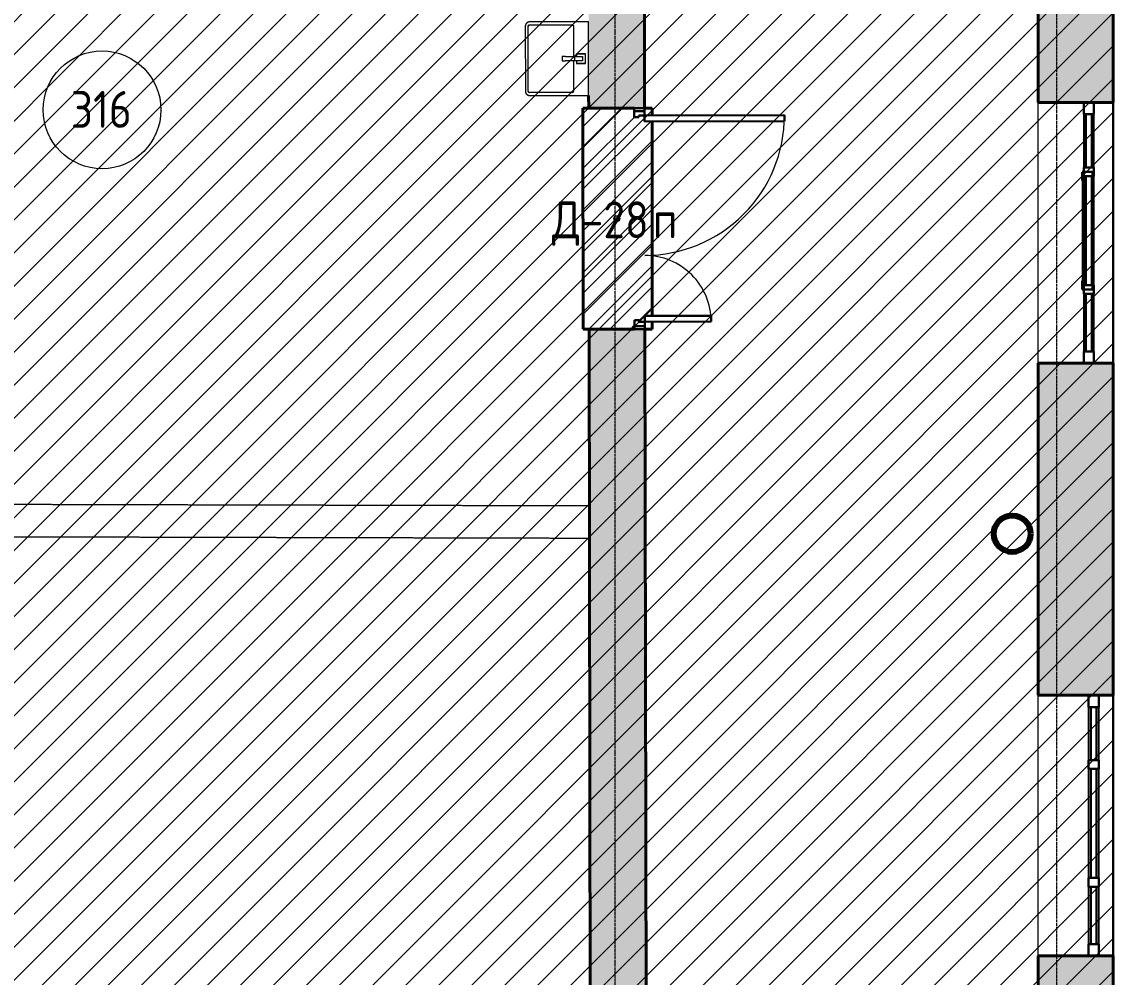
# Model space of a CAD drawing. Header units: millimetres. Extents: x -11886 to 379896, y -8130 to 47743.
# Drawn here: x 212506 to 219921, y 22029 to 28517 of the extents above; entities that cross this region are included whole.
import ezdxf

# ---------------------------------------------------------------- set-up
doc = ezdxf.new("R2010")
doc.units = ezdxf.units.MM
for name, pattern in [('ADSK_Линия сетки', [25, 20, -2.5, 0, -2.5]), ('ADSK_Сверху', [4.5, 3, -1.5]), ('ADSK_Снесено', [4.5, 3, -1.5])]:
    doc.linetypes.add(name, pattern=pattern)
for name, color, linetype, lineweight, true_color in [('_ Окна', 5, 'Continuous', 30, 0x0000ff), ('Витраж', 5, 'Continuous', 18, 0x0000ff), ('Двери', 5, 'Continuous', 18, 0x0000ff), ('Окна', 5, 'Continuous', 18, 0x0000ff), ('Панели витража', 5, 'Continuous', 18, 0x0000ff), ('планы со стояками отопление_dwg', 7, 'Continuous', 9, 0x767676), ('Сантехника', 5, 'Continuous', 18, 0x0000ff), ('Стены внутренние', 5, 'Continuous', 18, 0x0000ff), ('Стены наружные', 1, 'ADSK_Снесено', 18, 0xff0000)]:
    doc.layers.add(name, color=color, linetype=linetype, lineweight=lineweight, true_color=true_color)
for name, color, linetype, lineweight in [('Каркас', 7, 'Continuous', 18), ('Марки дверей', 7, 'Continuous', 20), ('Марки помещений', 7, 'Continuous', 20), ('Оси', 7, 'Continuous', 9), ('Стены', 7, 'Continuous', 18), ('Стены разрез', 7, 'Continuous', 40), ('стояки', 7, 'Continuous', 9)]:
    doc.layers.add(name, color=color, linetype=linetype, lineweight=lineweight)
doc.styles.add('GOST Common_2', font='GOST_Common.ttf', dxfattribs={"width": 0.9, "height": 250})

# ---------------------------------------------------------------- blocks, each defined once
blk = doc.blocks.new('Прямоугольный импост - 70х20_60мм-1426885-03 План 3-го этажа')
at = {"layer": 'Витраж', "color": 161, "linetype": 'ADSK_Сверху', "true_color": 0xaaaaff}
for p, q in [((-5976.2, 19885.2), (-6046.2, 19885.2)), ((-6046.2, 19805.2), (-6046.2, 19885.2)), ((-5976.2, 19805.2), (-5976.2, 19885.2)), ((-6046.2, 19385.2), (-6046.2, 19415.2)), ((-5976.2, 19385.2), (-5976.2, 19415.2))]:
    blk.add_line(p, q, dxfattribs=at)
blk = doc.blocks.new('Прямоугольный импост - 70х20_60мм-1438125-03 План 3-го этажа')
at = {"layer": 'Витраж', "color": 161, "linetype": 'ADSK_Сверху', "true_color": 0xaaaaff}
for p, q in [((-80, 35), (0, 35)), ((0, 35), (0, -35)), ((0, -35), (-80, -35))]:
    blk.add_line(p, q, dxfattribs=at)
blk = doc.blocks.new('Прямоугольный импост - 70х20_60мм-1438126-03 План 3-го этажа')
at = {"layer": 'Витраж', "color": 161, "linetype": 'ADSK_Сверху', "true_color": 0xaaaaff}
for p, q in [((0, 35), (-80, 35)), ((0, -35), (0, 35)), ((-80, -35), (0, -35))]:
    blk.add_line(p, q, dxfattribs=at)
blk = doc.blocks.new('Прямоугольный импост - 70х20_60мм-1225850-03 План 3-го этажа')
at = {"layer": 'Витраж', "color": 161, "linetype": 'ADSK_Сверху', "true_color": 0xaaaaff}
for p, q in [((-6171.6, 27281.2), (-6171.6, 27311.2)), ((-6101.6, 27281.2), (-6101.6, 27311.2)), ((-6171.6, 26511.2), (-6171.6, 26541.2)), ((-6101.6, 26511.2), (-6101.6, 26541.2))]:
    blk.add_line(p, q, dxfattribs=at)
blk = doc.blocks.new('Прямоугольный импост - 70х20_60мм-1225113-03 План 3-го этажа')
at = {"layer": 'Витраж', "color": 161, "linetype": 'ADSK_Сверху', "true_color": 0xaaaaff}
for p, q in [((41024.1, 2341.7), (40994.1, 2341.7)), ((41464.1, 2341.7), (41384.1, 2341.7)), ((41464.1, 2271.7), (41464.1, 2341.7)), ((41024.1, 2271.7), (40994.1, 2271.7)), ((41464.1, 2271.7), (41384.1, 2271.7))]:
    blk.add_line(p, q, dxfattribs=at)
blk = doc.blocks.new('Прямоугольный импост - 70х60мм-1438123-03 План 3-го этажа')
at = {"layer": 'Витраж', "color": 161, "linetype": 'ADSK_Сверху', "true_color": 0xaaaaff}
for p, q in [((-30, 35), (30, 35)), ((30, -35), (-30, -35))]:
    blk.add_line(p, q, dxfattribs=at)
blk = doc.blocks.new('Прямоугольный импост - 70х60мм-1225009-03 План 3-го этажа')
at = {"layer": 'Витраж', "color": 161, "linetype": 'ADSK_Сверху', "true_color": 0xaaaaff}
for p, q in [((41024.1, 2341.7), (41024.1, 2271.7)), ((41384.1, 2341.7), (41024.1, 2341.7)), ((41384.1, 2271.7), (41384.1, 2341.7)), ((41384.1, 2271.7), (41024.1, 2271.7))]:
    blk.add_line(p, q, dxfattribs=at)
blk = doc.blocks.new('Прямоугольный импост - 70х60мм-1426887-03 План 3-го этажа')
at = {"layer": 'Витраж', "color": 161, "linetype": 'ADSK_Сверху', "true_color": 0xaaaaff}
for p, q in [((-5976.2, 19805.2), (-6046.2, 19805.2)), ((-6046.2, 19415.2), (-6046.2, 19805.2)), ((-5976.2, 19415.2), (-5976.2, 19805.2)), ((-6046.2, 19415.2), (-5976.2, 19415.2))]:
    blk.add_line(p, q, dxfattribs=at)
blk = doc.blocks.new('Прямоугольный импост - 70х60мм-1229542-03 План 3-го этажа')
at = {"layer": 'Витраж', "color": 161, "linetype": 'ADSK_Сверху', "true_color": 0xaaaaff}
for p, q in [((-6101.6, 27281.2), (-6171.6, 27281.2)), ((-6171.6, 26541.2), (-6171.6, 27281.2)), ((-6101.6, 26541.2), (-6101.6, 27281.2)), ((-6171.6, 26541.2), (-6101.6, 26541.2))]:
    blk.add_line(p, q, dxfattribs=at)
blk = doc.blocks.new('Прямоугольный импост - 70х20_60мм-1424482-03 План 3-го этажа')
at = {"layer": 'Витраж', "color": 161, "linetype": 'ADSK_Сверху', "true_color": 0xaaaaff}
for p, q in [((-80, 35), (0, 35)), ((0, 35), (0, -35)), ((0, -35), (-80, -35))]:
    blk.add_line(p, q, dxfattribs=at)
blk = doc.blocks.new('Прямоугольный импост - 70х20_60мм-1424483-03 План 3-го этажа')
at = {"layer": 'Витраж', "color": 161, "linetype": 'ADSK_Сверху', "true_color": 0xaaaaff}
for p, q in [((0, 35), (-80, 35)), ((0, -35), (0, 35)), ((-80, -35), (0, -35))]:
    blk.add_line(p, q, dxfattribs=at)
blk = doc.blocks.new('Витраж-тент со смещением вовне - 60мм 30 сдвиг-1466943-03 План 3-го этажа')
at = {"layer": '_ Окна', "color": 161, "linetype": 'ADSK_Сверху', "true_color": 0xaaaaff}
for p, q in [((-400, 25), (-400, -45)), ((-400, 25), (-370, 25)), ((-400, -45), (-400, 25)), ((400, 25), (370, 25)), ((400, -45), (400, 25)), ((400, -45), (400, 25)), ((-340, -45), (-400, -45)), ((-340, -35), (-340, -45)), ((340, -35), (340, -45)), ((340, -45), (400, -45))]:
    blk.add_line(p, q, dxfattribs=at)
at = {"layer": 'Окна', "color": 161, "linetype": 'ADSK_Сверху', "true_color": 0xaaaaff}
blk.add_line((-340, -45), (340, -45), dxfattribs=at)
blk = doc.blocks.new('Прямоугольный импост - 70х60мм-1424480-03 План 3-го этажа')
at = {"layer": 'Витраж', "color": 161, "linetype": 'ADSK_Сверху', "true_color": 0xaaaaff}
for p, q in [((-30, 35), (30, 35)), ((30, -35), (-30, -35))]:
    blk.add_line(p, q, dxfattribs=at)
blk = doc.blocks.new('Системная панель - _AR_Стекло_40мм_привязка по центру-V93-03 План 3-го этажа')
at = {"layer": 'Панели витража', "lineweight": 30}
for p, q in [((180, 20), (-180, 20)), ((-180, 20), (-180, -20)), ((180, -20), (180, 20)), ((-180, -20), (180, -20))]:
    blk.add_line(p, q, dxfattribs=at)
blk = doc.blocks.new('Прямоугольный импост - 70х40_60мм-V10-03 План 3-го этажа')
at = {"layer": 'Витраж'}
for p, q in [((41024.1, 2341.7), (41384.1, 2341.7)), ((41024.1, 2271.7), (41384.1, 2271.7))]:
    blk.add_line(p, q, dxfattribs=at)
blk = doc.blocks.new('Прямоугольный импост - 70х20_60мм-V94-03 План 3-го этажа')
at = {"layer": 'Витраж', "lineweight": 30}
for p, q in [((-80, 35), (0, 35)), ((-80, -35), (-80, 35)), ((0, 35), (0, -35)), ((0, -35), (-80, -35))]:
    blk.add_line(p, q, dxfattribs=at)
blk = doc.blocks.new('Прямоугольный импост - 70х20_60мм-V95-03 План 3-го этажа')
at = {"layer": 'Витраж', "lineweight": 30}
for p, q in [((0, 35), (-80, 35)), ((-80, 35), (-80, -35)), ((0, -35), (0, 35)), ((-80, -35), (0, -35))]:
    blk.add_line(p, q, dxfattribs=at)
blk = doc.blocks.new('Системная панель - _AR_Стекло_40мм_привязка по центру-1438463-03 План 3-го этажа')
at = {"layer": 'Панели витража', "lineweight": 30}
for p, q in [((195, 20), (-195, 20)), ((-195, 20), (-195, -20)), ((195, -20), (195, 20)), ((-195, -20), (195, -20))]:
    blk.add_line(p, q, dxfattribs=at)
blk = doc.blocks.new('Прямоугольный импост - 70х40_60мм-1426886-03 План 3-го этажа')
at = {"layer": 'Витраж'}
for p, q in [((-6046.2, 19805.2), (-6046.2, 19415.2)), ((-5976.2, 19805.2), (-5976.2, 19415.2))]:
    blk.add_line(p, q, dxfattribs=at)
blk = doc.blocks.new('Системная панель - _AR_Стекло_40мм_привязка по центру-1239064-03 План 3-го этажа')
at = {"layer": 'Панели витража', "lineweight": 30}
for p, q in [((370, 20), (-370, 20)), ((-370, 20), (-370, -20)), ((370, -20), (370, 20)), ((-370, -20), (370, -20))]:
    blk.add_line(p, q, dxfattribs=at)
blk = doc.blocks.new('Прямоугольный импост - 70х40_60мм-1229684-03 План 3-го этажа')
at = {"layer": 'Витраж'}
for p, q in [((-6171.6, 27281.2), (-6171.6, 26541.2)), ((-6101.6, 27281.2), (-6101.6, 26541.2))]:
    blk.add_line(p, q, dxfattribs=at)
blk = doc.blocks.new('Прямоугольный импост - 70х60мм-V96-03 План 3-го этажа')
at = {"layer": 'Витраж', "lineweight": 30}
for p, q in [((-30, 35), (30, 35)), ((-30, -35), (-30, 35)), ((30, 35), (30, -35)), ((30, -35), (-30, -35))]:
    blk.add_line(p, q, dxfattribs=at)
blk = doc.blocks.new('Системная панель - _AR_Стекло_40мм_привязка по центру-V97-03 План 3-го этажа')
at = {"layer": 'Панели витража', "lineweight": 30}
for p, q in [((180, 20), (-180, 20)), ((-180, 20), (-180, -20)), ((180, -20), (180, 20)), ((-180, -20), (180, -20))]:
    blk.add_line(p, q, dxfattribs=at)
blk = doc.blocks.new('Прямоугольный импост - 70х20_60мм-V98-03 План 3-го этажа')
at = {"layer": 'Витраж', "lineweight": 30}
for p, q in [((-80, 35), (0, 35)), ((-80, -35), (-80, 35)), ((0, 35), (0, -35)), ((0, -35), (-80, -35))]:
    blk.add_line(p, q, dxfattribs=at)
blk = doc.blocks.new('Прямоугольный импост - 70х20_60мм-V99-03 План 3-го этажа')
at = {"layer": 'Витраж', "lineweight": 30}
for p, q in [((0, 35), (-80, 35)), ((-80, 35), (-80, -35)), ((0, -35), (0, 35)), ((-80, -35), (0, -35))]:
    blk.add_line(p, q, dxfattribs=at)
blk = doc.blocks.new('Системная панель - _AR_Стекло_40мм_привязка по центру-V100-03 План 3-го этажа')
at = {"layer": 'Панели витража', "lineweight": 30}
for p, q in [((195, 20), (-195, 20)), ((-195, 20), (-195, -20)), ((195, -20), (195, 20)), ((-195, -20), (195, -20))]:
    blk.add_line(p, q, dxfattribs=at)
blk = doc.blocks.new('Системная панель - _AR_Стекло_40мм_привязка по центру-V101-03 План 3-го этажа')
at = {"layer": 'Панели витража', "lineweight": 30}
for p, q in [((370, 20), (-370, 20)), ((-370, 20), (-370, -20)), ((370, -20), (370, 20)), ((-370, -20), (370, -20))]:
    blk.add_line(p, q, dxfattribs=at)
blk = doc.blocks.new('Прямоугольный импост - 70х60мм-V102-03 План 3-го этажа')
at = {"layer": 'Витраж', "lineweight": 30}
for p, q in [((-30, 35), (30, 35)), ((-30, -35), (-30, 35)), ((30, 35), (30, -35)), ((30, -35), (-30, -35))]:
    blk.add_line(p, q, dxfattribs=at)
blk = doc.blocks.new('Новые проёмы 3 этаж - Новые проёмы 3 этаж-1676495-03 План 3-го этажа')
at = {"layer": 'Стены'}
h = blk.add_hatch(dxfattribs=at)
h.set_pattern_fill('FP_4', color=256, style=0, pattern_type=2)
h.set_pattern_definition([(45, (0, 0), (-70.71068, 70.71068), [])])
h.paths.add_polyline_path([(760.1, 27730.4), (811.4, 27730.5), (811.4, 27780.5), (760.1, 27780.4), (760.1, 27760.3)])
h.paths.add_polyline_path([(342.3, 26279.7), (692.4, 26280.4), (692.4, 26340.3), (722.3, 26340.3), (722.4, 26330.3), (762.4, 26330.4), (762.4, 26370.4), (811.2, 26371.1), (811.4, 27690.5), (760.2, 27690.4), (760.1, 27730.4), (720.1, 27730.3), (720.1, 27720.3), (690.2, 27720.3), (690.1, 27780.3), (340.7, 27779.7), (341.1, 27373.6)])
h.paths.add_polyline_path([(762.4, 26280.4), (811.2, 26280.5), (811.2, 26330.5), (762.4, 26330.3), (762.4, 26300.4)])
at = {"layer": 'Стены разрез'}
for p, q in [((690.1, 27780.3), (340.7, 27779.7)), ((340.7, 27779.7), (342.3, 26279.7)), ((811.4, 27780.5), (760.1, 27780.4)), ((811.4, 27730.5), (811.4, 27780.5)), ((811.2, 26370.5), (811.4, 27690.5)), ((811.2, 26280.5), (811.2, 26330.5)), ((342.3, 26279.7), (692.4, 26280.3)), ((762.4, 26280.4), (811.2, 26280.5))]:
    blk.add_line(p, q, dxfattribs=at)
blk = doc.blocks.new('AC_Дверь_Двупольная - Д-28п 1500х2200h-V209-03 План 3-го этажа')
at = {"layer": 'Двери', "lineweight": 30}
for p, q in [((-700, 1140), (-660, 1140)), ((-700, 190), (-700, 1140)), ((-660, 1140), (-660, 190)), ((700, 640), (660, 640)), ((660, 640), (660, 190)), ((700, 190), (700, 640)), ((-750, 190), (-730, 190)), ((-750, 120), (-750, 190)), ((-730, 190), (-700, 190)), ((-730, 120), (-730, 190)), ((-730, 190), (-730, 120)), ((-660, 190), (-700, 190)), ((-700, 190), (-700, 150)), ((-700, 150), (-690, 150)), ((-690, 150), (-690, 120)), ((660, 190), (700, 190)), ((700, 150), (690, 150)), ((690, 150), (690, 120)), ((730, 190), (700, 190)), ((700, 190), (700, 150)), ((730, 120), (730, 190)), ((750, 190), (730, 190)), ((730, 190), (730, 120)), ((750, 120), (750, 190)), ((-730, 120), (-750, 120)), ((-690, 120), (-730, 120)), ((690, 120), (730, 120)), ((730, 120), (750, 120))]:
    blk.add_line(p, q, dxfattribs=at)
at = {"layer": 'Двери'}
for centre, radius, start, end in [((-700, 190), 950, 360, 90), ((700, 190), 450, 90, 180)]:
    blk.add_arc(centre, radius, start, end, dxfattribs=at)
blk = doc.blocks.new('Parametric_Porcelain_bathroom_sink_20774 - 500х430мм-2098792-03 План 3-го этажа')
at = {"layer": 'Сантехника'}
for p, q in [((-125, 540), (-125, 140)), ((-105, 253.2), (-105, 540)), ((345, 570), (-95, 570)), ((-95, 550), (345, 550)), ((355, 540), (355, 253.2)), ((375, 140), (375, 540)), ((140, 319.1), (110, 319.1)), ((110, 319.1), (110, 296.1)), ((140, 319.1), (110, 319.1)), ((140, 296.1), (140, 319.1)), ((110, 243.2), (-95, 243.2)), ((110, 223.1), (95.1, 223.1)), ((110, 236.5), (110, 296.1)), ((110, 201.5), (110, 236.5)), ((140, 236.5), (110, 236.5)), ((140, 296.1), (140, 236.5)), ((140, 236.5), (140, 201.5)), ((345, 243.2), (140.2, 243.2)), ((154.6, 223.1), (140.2, 223.1)), ((93.2, 221.2), (93.2, 161.6)), ((94.7, 160.1), (155, 160.1)), ((110, 181.5), (110, 201.5)), ((140, 181.5), (110, 181.5)), ((140, 201.5), (140, 181.5)), ((156.5, 161.6), (156.5, 221.2)), ((-125, 140), (-122.5, 140)), ((-119.8, 140), (-115, 140)), ((-115, 140), (365, 140)), ((365, 140), (370, 140))]:
    blk.add_line(p, q, dxfattribs=at)
at = {"layer": 'Сантехника', "flags": 128}
for points in [[(-95, 570), (-96.2, 570), (-97.4, 569.9), (-98.6, 569.8), (-99.8, 569.6), (-101, 569.4), (-102.1, 569.1), (-103.3, 568.8), (-104.4, 568.5), (-105.6, 568.1), (-106.7, 567.6), (-107.8, 567.1), (-108.9, 566.6), (-109.9, 566), (-110.9, 565.4), (-111.9, 564.8), (-112.9, 564.1), (-113.9, 563.3), (-114.8, 562.6), (-115.7, 561.7), (-116.5, 560.9), (-117.3, 560), (-118.1, 559.1), (-118.9, 558.2), (-119.6, 557.2), (-120.2, 556.2), (-120.9, 555.2), (-121.5, 554.1), (-122, 553.1), (-122.5, 552), (-123, 550.9), (-123.4, 549.7), (-123.7, 548.6), (-124.1, 547.4), (-124.3, 546.3), (-124.6, 545.1), (-124.7, 543.9), (-124.9, 542.7), (-125, 541.5), (-125, 540.3), (-125, 540)], [(-105, 540), (-105, 540.4), (-105, 540.8), (-104.9, 541.2), (-104.9, 541.6), (-104.8, 542), (-104.7, 542.4), (-104.6, 542.8), (-104.5, 543.1), (-104.4, 543.5), (-104.2, 543.9), (-104, 544.3), (-103.9, 544.6), (-103.7, 545), (-103.5, 545.3), (-103.3, 545.6), (-103, 546), (-102.8, 546.3), (-102.5, 546.6), (-102.2, 546.9), (-102, 547.2), (-101.7, 547.4), (-101.4, 547.7), (-101.1, 548), (-100.7, 548.2), (-100.4, 548.4), (-100.1, 548.6), (-99.7, 548.8), (-99.4, 549), (-99, 549.2), (-98.6, 549.3), (-98.2, 549.5), (-97.9, 549.6), (-97.5, 549.7), (-97.1, 549.8), (-96.7, 549.9), (-96.3, 549.9), (-95.9, 550), (-95.5, 550), (-95.1, 550), (-95, 550)], [(-105, 540.5), (-105, 540.1), (-105, 540)], [(-101.3, 547.8), (-101.6, 547.5), (-101.9, 547.2), (-102.2, 547)], [(-95, 550), (-95.4, 550), (-95.8, 550), (-96.2, 549.9)], [(375, 540), (375, 541.2), (374.9, 542.4), (374.8, 543.6), (374.6, 544.8), (374.4, 546), (374.1, 547.1), (373.8, 548.3), (373.5, 549.4), (373.1, 550.6), (372.6, 551.7), (372.1, 552.8), (371.6, 553.9), (371, 554.9), (370.4, 555.9), (369.8, 556.9), (369.1, 557.9), (368.3, 558.9), (367.6, 559.8), (366.7, 560.7), (365.9, 561.5), (365, 562.3), (364.1, 563.1), (363.2, 563.9), (362.2, 564.6), (361.2, 565.2), (360.2, 565.9), (359.1, 566.5), (358.1, 567), (357, 567.5), (355.9, 568), (354.7, 568.4), (353.6, 568.7), (352.4, 569.1), (351.3, 569.3), (350.1, 569.6), (348.9, 569.7), (347.7, 569.9), (346.5, 570), (345.3, 570), (345, 570)], [(345, 550), (345.4, 550), (345.8, 550), (346.2, 549.9), (346.6, 549.9), (347, 549.8), (347.4, 549.7), (347.8, 549.6), (348.1, 549.5), (348.5, 549.4), (348.9, 549.2), (349.3, 549), (349.6, 548.9), (350, 548.7), (350.3, 548.5), (350.6, 548.3), (351, 548), (351.3, 547.8), (351.6, 547.5), (351.9, 547.2), (352.2, 547), (352.4, 546.7), (352.7, 546.4), (353, 546.1), (353.2, 545.7), (353.4, 545.4), (353.6, 545.1), (353.8, 544.7), (354, 544.4), (354.2, 544), (354.3, 543.6), (354.5, 543.2), (354.6, 542.9), (354.7, 542.5), (354.8, 542.1), (354.9, 541.7), (354.9, 541.3), (355, 540.9), (355, 540.5), (355, 540.1), (355, 540)], [(346.3, 549.9), (345.9, 550), (345.5, 550), (345.1, 550)], [(353, 546), (352.8, 546.3), (352.5, 546.6), (352.2, 546.9), (352, 547.2), (351.7, 547.4)], [(355, 540), (355, 540.4), (355, 540.8), (354.9, 541.2), (354.9, 541.6)], [(-105, 253.2), (-105, 252.8), (-105, 252.4)], [(-95, 243.2), (-95.4, 243.2), (-95.8, 243.2), (-96.2, 243.2), (-96.6, 243.3), (-97, 243.4), (-97.4, 243.5), (-97.8, 243.6), (-98.1, 243.7), (-98.5, 243.8), (-98.9, 244), (-99.3, 244.1), (-99.6, 244.3), (-100, 244.5), (-100.3, 244.7), (-100.6, 244.9), (-101, 245.2), (-101.3, 245.4), (-101.6, 245.7), (-101.9, 245.9), (-102.2, 246.2), (-102.4, 246.5), (-102.7, 246.8), (-103, 247.1), (-103.2, 247.4), (-103.4, 247.8), (-103.6, 248.1), (-103.8, 248.5), (-104, 248.8), (-104.2, 249.2), (-104.3, 249.5), (-104.5, 249.9), (-104.6, 250.3), (-104.7, 250.7), (-104.8, 251.1), (-104.9, 251.5), (-104.9, 251.9), (-105, 252.3), (-105, 252.7), (-105, 253.1), (-105, 253.2)], [(-102.5, 246.6), (-102.2, 246.3), (-102, 246)], [(-95.9, 243.2), (-95.5, 243.2), (-95.1, 243.2), (-95, 243.2)], [(355, 253.2), (355, 252.8), (355, 252.4), (354.9, 252), (354.9, 251.6), (354.8, 251.2), (354.7, 250.8), (354.6, 250.4), (354.5, 250), (354.4, 249.6), (354.2, 249.3), (354, 248.9), (353.9, 248.6), (353.7, 248.2), (353.5, 247.9), (353.3, 247.5), (353, 247.2), (352.8, 246.9), (352.5, 246.6), (352.2, 246.3), (352, 246), (351.7, 245.7), (351.4, 245.5), (351.1, 245.2), (350.7, 245), (350.4, 244.8), (350.1, 244.5), (349.7, 244.4), (349.4, 244.2), (349, 244), (348.6, 243.9), (348.2, 243.7), (347.9, 243.6), (347.5, 243.5), (347.1, 243.4), (346.7, 243.3), (346.3, 243.3), (345.9, 243.2), (345.5, 243.2), (345.1, 243.2), (345, 243.2)], [(345, 243.2), (345.4, 243.2), (345.8, 243.2), (346.2, 243.2), (346.6, 243.3)], [(351, 245.2), (351.3, 245.4), (351.6, 245.7), (351.9, 245.9), (352.2, 246.2), (352.4, 246.5)], [(354.9, 251.9), (355, 252.3), (355, 252.7), (355, 253.1), (355, 253.2)]]:
    blk.add_lwpolyline(points, dxfattribs=at)
at = {"layer": 'Сантехника'}
for centre, radius, start, end in [((95.1, 221.2), 1.87, 90, 180), ((95.1, 221.2), 1.87, 120, 150), ((95.1, 221.2), 1.87, 120, 150), ((95.1, 221.2), 1.87, 120, 150), ((154.6, 221.2), 1.87, 0, 90), ((94.7, 161.6), 1.49, 180, 270), ((155, 161.6), 1.49, 270, 360)]:
    blk.add_arc(centre, radius, start, end, dxfattribs=at)
blk = doc.blocks.new('Parametric_Porcelain_bathroom_sink_20774 - 500х430мм-V213-03 План 3-го этажа')
at = {"layer": 'Сантехника'}
for p, q in [((-125, 540), (-125, 140)), ((-105, 253.2), (-105, 540)), ((345, 570), (-95, 570)), ((-95, 550), (345, 550)), ((355, 540), (355, 253.2)), ((375, 140), (375, 540)), ((140, 319.1), (110, 319.1)), ((110, 319.1), (110, 296.1)), ((140, 319.1), (110, 319.1)), ((140, 296.1), (140, 319.1)), ((109.8, 243.2), (-95, 243.2)), ((109.8, 223.1), (95.1, 223.1)), ((110, 236.5), (110, 296.1)), ((110, 201.5), (110, 236.5)), ((140, 236.5), (110, 236.5)), ((140, 296.1), (140, 236.5)), ((345, 243.2), (140, 243.2)), ((140, 236.5), (140, 201.5)), ((154.6, 223.1), (140, 223.1)), ((93.2, 221.2), (93.2, 161.6)), ((94.7, 160.1), (155, 160.1)), ((110, 181.5), (110, 201.5)), ((140, 181.5), (110, 181.5)), ((140, 201.5), (140, 181.5)), ((156.5, 161.6), (156.5, 221.2)), ((-120, 140), (-115, 140)), ((-115, 140), (365, 140)), ((365, 140), (369.8, 140)), ((370, 140), (375, 140))]:
    blk.add_line(p, q, dxfattribs=at)
at = {"layer": 'Сантехника', "flags": 128}
for points in [[(-95, 570), (-96.2, 570), (-97.4, 569.9), (-98.6, 569.8), (-99.8, 569.6), (-101, 569.4), (-102.1, 569.1), (-103.3, 568.8), (-104.4, 568.5), (-105.6, 568.1), (-106.7, 567.6), (-107.8, 567.1), (-108.9, 566.6), (-109.9, 566), (-110.9, 565.4), (-111.9, 564.8), (-112.9, 564.1), (-113.9, 563.3), (-114.8, 562.6), (-115.7, 561.7), (-116.5, 560.9), (-117.3, 560), (-118.1, 559.1), (-118.9, 558.2), (-119.6, 557.2), (-120.2, 556.2), (-120.9, 555.2), (-121.5, 554.1), (-122, 553.1), (-122.5, 552), (-123, 550.9), (-123.4, 549.7), (-123.7, 548.6), (-124.1, 547.4), (-124.3, 546.3), (-124.6, 545.1), (-124.7, 543.9), (-124.9, 542.7), (-125, 541.5), (-125, 540.3), (-125, 540)], [(-105, 540), (-105, 540.4), (-105, 540.8), (-104.9, 541.2), (-104.9, 541.6), (-104.8, 542), (-104.7, 542.4), (-104.6, 542.8), (-104.5, 543.1), (-104.4, 543.5), (-104.2, 543.9), (-104, 544.3), (-103.9, 544.6), (-103.7, 545), (-103.5, 545.3), (-103.3, 545.6), (-103, 546), (-102.8, 546.3), (-102.5, 546.6), (-102.2, 546.9), (-102, 547.2), (-101.7, 547.4), (-101.4, 547.7), (-101.1, 548), (-100.7, 548.2), (-100.4, 548.4), (-100.1, 548.6), (-99.7, 548.8), (-99.4, 549), (-99, 549.2), (-98.6, 549.3), (-98.2, 549.5), (-97.9, 549.6), (-97.5, 549.7), (-97.1, 549.8), (-96.7, 549.9), (-96.3, 549.9), (-95.9, 550), (-95.5, 550), (-95.1, 550), (-95, 550)], [(-104.9, 541.3), (-105, 540.9), (-105, 540.5), (-105, 540.1), (-105, 540)], [(-101, 548), (-101.3, 547.8), (-101.6, 547.5), (-101.9, 547.2), (-102.2, 547), (-102.4, 546.7)], [(-95, 550), (-95.4, 550), (-95.8, 550), (-96.2, 549.9), (-96.6, 549.9)], [(375, 540), (375, 541.2), (374.9, 542.4), (374.8, 543.6), (374.6, 544.8), (374.4, 546), (374.1, 547.1), (373.8, 548.3), (373.5, 549.4), (373.1, 550.6), (372.6, 551.7), (372.1, 552.8), (371.6, 553.9), (371, 554.9), (370.4, 555.9), (369.8, 556.9), (369.1, 557.9), (368.3, 558.9), (367.6, 559.8), (366.7, 560.7), (365.9, 561.5), (365, 562.3), (364.1, 563.1), (363.2, 563.9), (362.2, 564.6), (361.2, 565.2), (360.2, 565.9), (359.1, 566.5), (358.1, 567), (357, 567.5), (355.9, 568), (354.7, 568.4), (353.6, 568.7), (352.4, 569.1), (351.3, 569.3), (350.1, 569.6), (348.9, 569.7), (347.7, 569.9), (346.5, 570), (345.3, 570), (345, 570)], [(345.9, 550), (345.5, 550), (345.1, 550), (345, 550)], [(345, 550), (345.4, 550), (345.8, 550), (346.2, 549.9), (346.6, 549.9), (347, 549.8), (347.4, 549.7), (347.8, 549.6), (348.1, 549.5), (348.5, 549.4), (348.9, 549.2), (349.3, 549), (349.6, 548.9), (350, 548.7), (350.3, 548.5), (350.6, 548.3), (351, 548), (351.3, 547.8), (351.6, 547.5), (351.9, 547.2), (352.2, 547), (352.4, 546.7), (352.7, 546.4), (353, 546.1), (353.2, 545.7), (353.4, 545.4), (353.6, 545.1), (353.8, 544.7), (354, 544.4), (354.2, 544), (354.3, 543.6), (354.5, 543.2), (354.6, 542.9), (354.7, 542.5), (354.8, 542.1), (354.9, 541.7), (354.9, 541.3), (355, 540.9), (355, 540.5), (355, 540.1), (355, 540)], [(352.5, 546.6), (352.2, 546.9), (352, 547.2)], [(355, 540), (355, 540.4), (355, 540.8)], [(-105, 253.2), (-105, 252.8), (-105, 252.4), (-104.9, 252), (-104.9, 251.6)], [(-95, 243.2), (-95.4, 243.2), (-95.8, 243.2), (-96.2, 243.2), (-96.6, 243.3), (-97, 243.4), (-97.4, 243.5), (-97.8, 243.6), (-98.1, 243.7), (-98.5, 243.8), (-98.9, 244), (-99.3, 244.1), (-99.6, 244.3), (-100, 244.5), (-100.3, 244.7), (-100.6, 244.9), (-101, 245.2), (-101.3, 245.4), (-101.6, 245.7), (-101.9, 245.9), (-102.2, 246.2), (-102.4, 246.5), (-102.7, 246.8), (-103, 247.1), (-103.2, 247.4), (-103.4, 247.8), (-103.6, 248.1), (-103.8, 248.5), (-104, 248.8), (-104.2, 249.2), (-104.3, 249.5), (-104.5, 249.9), (-104.6, 250.3), (-104.7, 250.7), (-104.8, 251.1), (-104.9, 251.5), (-104.9, 251.9), (-105, 252.3), (-105, 252.7), (-105, 253.1), (-105, 253.2)], [(-103, 247.2), (-102.8, 246.9), (-102.5, 246.6), (-102.2, 246.3), (-102, 246), (-101.7, 245.7)], [(-96.3, 243.3), (-95.9, 243.2), (-95.5, 243.2), (-95.1, 243.2)], [(355, 253.2), (355, 252.8), (355, 252.4), (354.9, 252), (354.9, 251.6), (354.8, 251.2), (354.7, 250.8), (354.6, 250.4), (354.5, 250), (354.4, 249.6), (354.2, 249.3), (354, 248.9), (353.9, 248.6), (353.7, 248.2), (353.5, 247.9), (353.3, 247.5), (353, 247.2), (352.8, 246.9), (352.5, 246.6), (352.2, 246.3), (352, 246), (351.7, 245.7), (351.4, 245.5), (351.1, 245.2), (350.7, 245), (350.4, 244.8), (350.1, 244.5), (349.7, 244.4), (349.4, 244.2), (349, 244), (348.6, 243.9), (348.2, 243.7), (347.9, 243.6), (347.5, 243.5), (347.1, 243.4), (346.7, 243.3), (346.3, 243.3), (345.9, 243.2), (345.5, 243.2), (345.1, 243.2), (345, 243.2)], [(345, 243.2), (345.4, 243.2), (345.8, 243.2), (346.2, 243.2)], [(351.3, 245.4), (351.6, 245.7), (351.9, 245.9), (352.2, 246.2)], [(355, 252.7), (355, 253.1), (355, 253.2)]]:
    blk.add_lwpolyline(points, dxfattribs=at)
at = {"layer": 'Сантехника'}
for centre, radius, start, end in [((95.1, 221.2), 1.87, 90, 180), ((154.6, 221.2), 1.87, 0, 90), ((154.6, 221.2), 1.87, 30, 60), ((154.6, 221.2), 1.87, 30, 60), ((154.6, 221.2), 1.87, 30, 60), ((94.7, 161.6), 1.49, 180, 270), ((155, 161.6), 1.49, 270, 360)]:
    blk.add_arc(centre, radius, start, end, dxfattribs=at)
blk = doc.blocks.new('планы со стояками отопление_dwg-1484427-03 План 3-го этажа')
at = {"layer": 'стояки', "color": 246, "lineweight": 80, "true_color": 0x7f001f}
blk.add_circle((174356.1, 348506.1), 124.3, dxfattribs=at)
blk = doc.blocks.new('ADSK_Марка_Помещение_ОдноЗначение - Номер-247393-03 План 3-го этажа')
at = {"layer": 'Марки помещений'}
blk.add_circle((0, 0), 4, dxfattribs=at)
blk = doc.blocks.new('ADSK_Марка_Дверь - Типоразмер_ADSK_Марка-58376-03 План 3-го этажа')
at = {"layer": 'Марки дверей', "lineweight": 9}
blk.add_circle((0, 0), 0.2, dxfattribs=at)

msp = doc.modelspace()

# ---------------------------------------------------------------- hatches: boundary and pattern name
at = {"lineweight": 13, "true_color": 0x636466, "transparency": 33554559}
h = msp.add_hatch(dxfattribs=at)
h.set_pattern_fill('ANSI31', color=251, scale=50)
h.set_pattern_definition([(45, (215977.25, 85026.59), (-112.2532, 112.2532), [])])
h.paths.add_polyline_path([(219920.75, 43878.87), (209698.5, 43878.87), (209836.21, 8679.25), (216748.38, 8679.25), (216748.38, 12721.22), (219362.47, 12721.22), (219358.89, 13231.22), (219307.35, 21068.63), (219920.75, 21068.63)])
at = {"layer": 'Стены внутренние', "true_color": 0xc0c0c0}
h = msp.add_hatch(color=9, dxfattribs=at)
h.paths.add_polyline_path([(216748.17, 21070.99), (216739.69, 26430.39), (216359.69, 26429.79), (216368.17, 21070.99)])
h.paths.add_polyline_path([(216357.32, 27929.79), (216737.32, 27930.39), (216727.19, 34334.38), (216347.19, 34333.78), (216357.18, 28016.33)])
h.paths.add_polyline_path([(216344.82, 35833.78), (216724.82, 35834.54), (216723, 36981.6), (216343, 36985.8), (216344.82, 35834.54)])
at = {"layer": 'Стены наружные', "linetype": 'Continuous', "true_color": 0xc0c0c0}
h = msp.add_hatch(color=9, dxfattribs=at)
h.paths.add_polyline_path([(219920.75, 21068.63), (219920.75, 22173.15), (219410.75, 22173.15), (219410.75, 21068.63), (219687.38, 21068.63)])
h.paths.add_polyline_path([(219606.78, 23943.15), (219920.75, 23943.15), (219920.75, 26198.62), (219410.75, 26198.62), (219410.75, 23943.15), (219597.82, 23943.15)])
h.paths.add_polyline_path([(219920.75, 27968.62), (219920.75, 30239.62), (219410.75, 30239.62), (219410.75, 27968.62), (219592.83, 27968.62)])
h.paths.add_polyline_path([(219920.75, 32009.62), (219920.75, 34241.58), (219410.75, 34241.58), (219410.75, 32009.62), (219592.83, 32009.62)])
h.paths.add_polyline_path([(219541.25, 36011.58), (219920.75, 36011.58), (219920.75, 43878.87), (219410.75, 43878.87), (219410.75, 36011.58)])

# ---------------------------------------------------------------- linework, layer by layer
at = {"color": 251, "lineweight": 30, "true_color": 0x636466}
msp.add_lwpolyline([(216267.75, 8679.25), (209836.21, 8679.25), (209698.5, 43878.87), (219920.75, 43878.87), (219920.75, 21068.63), (219307.35, 21068.63), (219358.89, 13231.22)], dxfattribs=at)
at = {"layer": 'Каркас', "color": 253, "linetype": 'ADSK_Сверху', "true_color": 0xaaaaaa}
for p, q in [((216361.59, 25228.7), (210042.04, 25244.1)), ((216361.59, 25228.7), (216361.94, 25008.3)), ((216361.94, 25008.3), (210041.5, 25023.7))]:
    msp.add_line(p, q, dxfattribs=at)
at = {"layer": 'Оси', "linetype": 'ADSK_Линия сетки'}
for p, q in [((216537.16, -5309.21), (216537.16, 44571.85)), ((219537.16, -5309.21), (219537.16, 44571.85))]:
    msp.add_line(p, q, dxfattribs=at)
at = {"layer": 'Стены внутренние', "color": 18, "lineweight": 40, "true_color": 0x000000}
for p, q in [((216737.32, 27930.39), (216727.19, 34334.38)), ((216357.18, 28016.96), (216357.32, 27929.79)), ((216357.32, 27929.79), (216667.32, 27930.28)), ((216669.69, 26430.28), (216359.69, 26429.79)), ((216359.69, 26429.79), (216368.17, 21070.99)), ((216748.17, 21070.99), (216739.69, 26430.39))]:
    msp.add_line(p, q, dxfattribs=at)
at = {"layer": 'Стены наружные', "color": 18, "linetype": 'Continuous', "lineweight": 40, "true_color": 0x000000}
for p, q in [((219410.75, 30239.62), (219410.75, 27968.62)), ((219920.75, 27968.62), (219920.75, 30239.62)), ((219410.75, 27968.62), (219920.75, 27968.62)), ((219920.75, 26198.62), (219410.75, 26198.62)), ((219410.75, 26198.62), (219410.75, 23943.15)), ((219920.75, 23943.15), (219920.75, 26198.62)), ((219410.75, 23943.15), (219920.75, 23943.15)), ((219920.75, 22173.15), (219410.75, 22173.15)), ((219410.75, 22173.15), (219410.75, 21070.99)), ((219920.75, 21068.63), (219920.75, 22173.15))]:
    msp.add_line(p, q, dxfattribs=at)
at = {"layer": 'Стены наружные', "color": 18, "linetype": 'Continuous', "true_color": 0x000000}
for p, q in [((219410.75, 26198.62), (219410.75, 27968.62)), ((219920.75, 27968.62), (219920.75, 26198.62)), ((219410.75, 22173.15), (219410.75, 23943.15)), ((219920.75, 23943.15), (219920.75, 22173.15))]:
    msp.add_line(p, q, dxfattribs=at)

# ---------------------------------------------------------------- block references
at = {"layer": '_ Окна', "color": 161, "linetype": 'ADSK_Сверху', "true_color": 0xaaaaff, "rotation": 269.9999999999995}
msp.add_blockref('Витраж-тент со смещением вовне - 60мм 30 сдвиг-1466943-03 План 3-го этажа', (219755.41, 27098.62), dxfattribs=at)
at = {"layer": 'Витраж', "color": 161, "linetype": 'ADSK_Сверху', "true_color": 0xaaaaff}
for name, p, rotation in [('Прямоугольный импост - 70х20_60мм-1424483-03 План 3-го этажа', (219755.41, 27968.62), 89.99999999999957), ('Прямоугольный импост - 70х20_60мм-1225113-03 План 3-го этажа', (222062.09, -13495.48), 89.99999999999955), ('Прямоугольный импост - 70х60мм-1225009-03 План 3-го этажа', (222062.09, -13495.48), 89.99999999999955), ('Прямоугольный импост - 70х20_60мм-1225850-03 План 3-го этажа', (213618.84, 54009.8), 180), ('Прямоугольный импост - 70х60мм-1229542-03 План 3-го этажа', (213618.84, 54009.8), 180), ('Прямоугольный импост - 70х20_60мм-1426885-03 План 3-го этажа', (213744.24, 46083.81), 180), ('Прямоугольный импост - 70х60мм-1426887-03 План 3-го этажа', (213744.24, 46083.81), 180), ('Прямоугольный импост - 70х20_60мм-1438126-03 План 3-го этажа', (219788.54, 23943.15), 90.00000000000031), ('Прямоугольный импост - 70х20_60мм-1225113-03 План 3-го этажа', (222095.21, -17520.95), 90.00000000000026), ('Прямоугольный импост - 70х60мм-1225009-03 План 3-го этажа', (222095.21, -17520.95), 90.00000000000026), ('Прямоугольный импост - 70х20_60мм-1225850-03 План 3-го этажа', (213651.96, 49984.34), 180), ('Прямоугольный импост - 70х60мм-1229542-03 План 3-го этажа', (213651.96, 49984.34), 180), ('Прямоугольный импост - 70х20_60мм-1426885-03 План 3-го этажа', (213777.36, 42058.34), 180), ('Прямоугольный импост - 70х60мм-1426887-03 План 3-го этажа', (213777.36, 42058.34), 180)]:
    msp.add_blockref(name, p, dxfattribs=dict(at, rotation=rotation))
at = {"layer": 'Витраж'}
for name, p, rotation in [('Прямоугольный импост - 70х20_60мм-V99-03 План 3-го этажа', (219755.41, 27968.62), 89.99999999999957), ('Прямоугольный импост - 70х40_60мм-V10-03 План 3-го этажа', (222062.09, -13495.48), 89.99999999999955), ('Прямоугольный импост - 70х40_60мм-1229684-03 План 3-го этажа', (213618.84, 54009.8), 180), ('Прямоугольный импост - 70х40_60мм-1426886-03 План 3-го этажа', (213744.24, 46083.81), 180), ('Прямоугольный импост - 70х20_60мм-V95-03 План 3-го этажа', (219788.54, 23943.15), 90.00000000000031), ('Прямоугольный импост - 70х40_60мм-V10-03 План 3-го этажа', (222095.21, -17520.95), 90.00000000000026), ('Прямоугольный импост - 70х40_60мм-1229684-03 План 3-го этажа', (213651.96, 49984.34), 180), ('Прямоугольный импост - 70х40_60мм-1426886-03 План 3-го этажа', (213777.36, 42058.34), 180)]:
    msp.add_blockref(name, p, dxfattribs=dict(at, rotation=rotation))
at = {"layer": 'Витраж', "color": 161, "linetype": 'ADSK_Сверху', "true_color": 0xaaaaff, "extrusion": (0, 0, -1)}
for name, p, rotation in [('Прямоугольный импост - 70х60мм-1424480-03 План 3-го этажа', (-219755.41, 27498.62), 270.0000000000004), ('Прямоугольный импост - 70х60мм-1424480-03 План 3-го этажа', (-219755.41, 26698.62), 270.0000000000004), ('Прямоугольный импост - 70х20_60мм-1424482-03 План 3-го этажа', (-219755.41, 26198.62), 270.0000000000004), ('Прямоугольный импост - 70х60мм-1438123-03 План 3-го этажа', (-219788.54, 23473.15), 269.9999999999997), ('Прямоугольный импост - 70х60мм-1438123-03 План 3-го этажа', (-219788.54, 22673.15), 269.9999999999997), ('Прямоугольный импост - 70х20_60мм-1438125-03 План 3-го этажа', (-219788.54, 22173.15), 269.9999999999997)]:
    msp.add_blockref(name, p, dxfattribs=dict(at, rotation=rotation))
at = {"layer": 'Витраж', "extrusion": (0, 0, -1)}
for name, p, rotation in [('Прямоугольный импост - 70х60мм-V102-03 План 3-го этажа', (-219755.41, 27498.62), 270.0000000000004), ('Прямоугольный импост - 70х60мм-V102-03 План 3-го этажа', (-219755.41, 26698.62), 270.0000000000004), ('Прямоугольный импост - 70х20_60мм-V98-03 План 3-го этажа', (-219755.41, 26198.62), 270.0000000000004), ('Прямоугольный импост - 70х60мм-V96-03 План 3-го этажа', (-219788.54, 23473.15), 269.9999999999997), ('Прямоугольный импост - 70х60мм-V96-03 План 3-го этажа', (-219788.54, 22673.15), 269.9999999999997), ('Прямоугольный импост - 70х20_60мм-V94-03 План 3-го этажа', (-219788.54, 22173.15), 269.9999999999997)]:
    msp.add_blockref(name, p, dxfattribs=dict(at, rotation=rotation))
at = {"layer": 'Двери', "rotation": 270.0906122456597}
msp.add_blockref('AC_Дверь_Двупольная - Д-28п 1500х2200h-V209-03 План 3-го этажа', (216548.5, 27180.09), dxfattribs=at)
at = {"layer": 'Марки дверей', "xscale": 99.99999999999993, "yscale": 99.99999999999993, "zscale": 99.99999999999993}
msp.add_blockref('ADSK_Марка_Дверь - Типоразмер_ADSK_Марка-58376-03 План 3-го этажа', (216548.5, 27180.09), dxfattribs=at)
at = {"layer": 'Марки помещений', "xscale": 99.99999999999993, "yscale": 99.99999999999993, "zscale": 99.99999999999993}
msp.add_blockref('ADSK_Марка_Помещение_ОдноЗначение - Номер-247393-03 План 3-го этажа', (213051.39, 27919.12), dxfattribs=at)
at = {"layer": 'Панели витража'}
for name, p, rotation in [('Системная панель - _AR_Стекло_40мм_привязка по центру-V97-03 План 3-го этажа', (219755.41, 27708.62), 269.9999999999995), ('Системная панель - _AR_Стекло_40мм_привязка по центру-V101-03 План 3-го этажа', (219755.41, 27098.62), 269.9999999999995), ('Системная панель - _AR_Стекло_40мм_привязка по центру-V100-03 План 3-го этажа', (219755.41, 26473.62), 269.9999999999995), ('Системная панель - _AR_Стекло_40мм_привязка по центру-V93-03 План 3-го этажа', (219788.54, 23683.15), 270.0000000000003), ('Системная панель - _AR_Стекло_40мм_привязка по центру-1239064-03 План 3-го этажа', (219788.54, 23073.15), 270.0000000000003), ('Системная панель - _AR_Стекло_40мм_привязка по центру-1438463-03 План 3-го этажа', (219788.54, 22448.15), 270.0000000000003)]:
    msp.add_blockref(name, p, dxfattribs=dict(at, rotation=rotation))
at = {"layer": 'планы со стояками отопление_dwg', "color": 6, "true_color": 0xff00ff}
msp.add_blockref('планы со стояками отопление_dwg-1484427-03 План 3-го этажа', (44878.56, -323466.25), dxfattribs=at)
at = {"layer": 'Сантехника', "rotation": 90.09061224565971}
for name, p in [('Parametric_Porcelain_bathroom_sink_20774 - 500х430мм-V213-03 План 3-го этажа', (216496.98, 28142.22)), ('Parametric_Porcelain_bathroom_sink_20774 - 500х430мм-2098792-03 План 3-го этажа', (216496.98, 28142.01))]:
    msp.add_blockref(name, p, dxfattribs=at)
at = {"layer": 'Стены'}
msp.add_blockref('Новые проёмы 3 этаж - Новые проёмы 3 этаж-1676495-03 План 3-го этажа', (215977.25, 150), dxfattribs=at)

# ---------------------------------------------------------------- texts
at = {"layer": 'Марки дверей', "lineweight": 9, "char_height": 250, "attachment_point": 1, "style": 'GOST Common_2'}
for s, insert, width in [('\\fGOST Common|b0|i0|c204|p34|;\\W.9;Д', (216108.68, 27297.1), 245.3164), ('-28', (216311.08, 27297.1), 584.4302), ('\\fGOST Common|b0|i0|c204|p34|;\\W.9;п', (216793.28, 27297.1), 194.8101)]:
    msp.add_mtext(s, dxfattribs=dict(at, insert=insert, width=width))
at = {"layer": 'Марки помещений', "lineweight": 9, "insert": (212838.98, 28046.84), "char_height": 250, "width": 526.7087, "attachment_point": 1, "style": 'GOST Common_2'}
msp.add_mtext('316', dxfattribs=at)

doc.saveas('drawing.dxf')
